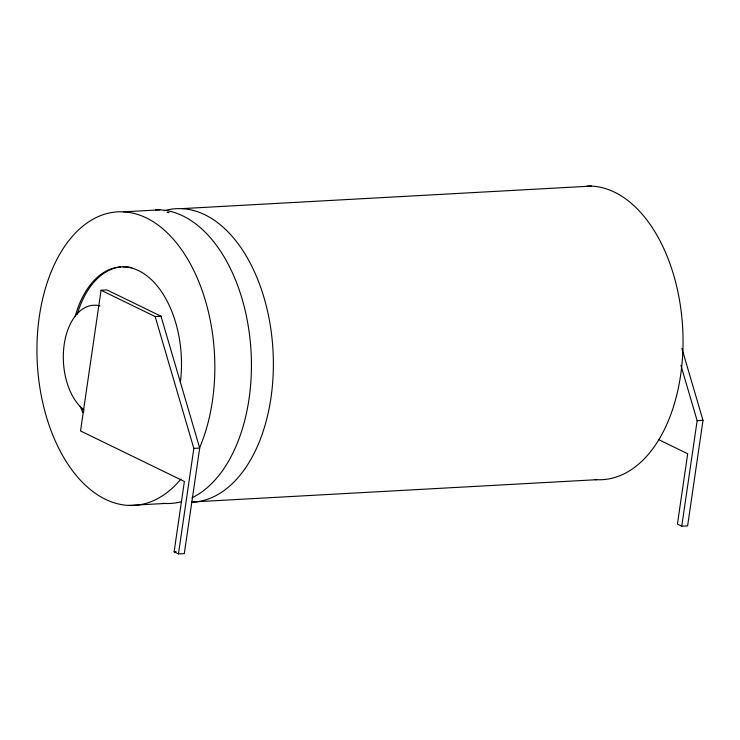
<?xml version="1.0" encoding="UTF-8"?>
<svg xmlns="http://www.w3.org/2000/svg" width="740" height="740" viewBox="0 0 740 740"><rect width="100%" height="100%" fill="white"/><g stroke="black" fill="none" stroke-linecap="round" stroke-linejoin="round"><path stroke-width="1.11" d="M101.056 290.246L80.531 430.957L184.389 481.463L174.122 551.818L178.451 553.918L184.306 553.594L199.698 448.07L161.006 316.23L106.912 289.923L101.056 290.246L155.15 316.554L161.006 316.23M178.451 553.918L193.843 448.385L155.15 316.554M681.864 348.346L703 420.357L687.608 525.881L681.753 526.205L697.145 420.671L680.893 365.282M123.34 211.862L159.914 209.846M181.864 208.634L591.528 186.082M193.843 448.385L199.698 448.07M697.145 420.671L703 420.357M128.483 505.476L165.057 503.459M191.623 501.998L596.671 479.696M174.122 551.818L176.074 551.707M167.157 212.38L169.044 212.556M658.609 439.606L687.691 453.75L677.424 524.105L681.753 526.205M180.976 479.058A147.01 88.717 86.8 0 1 39.664 386.317A147.01 88.717 86.8 0 1 141.248 215.701A147.01 88.717 86.8 0 1 199.633 447.737M181.568 501.683A147.01 88.717 86.8 0 1 162.865 503.311M155.511 209.818A147.01 88.717 86.8 0 1 249.51 334.637A147.01 88.717 86.8 0 1 191.984 497.789M587.125 186.054A147.01 88.717 86.8 0 1 682.965 335.303A147.01 88.717 86.8 0 1 594.47 479.548M164.271 210.715A147.01 88.717 86.8 0 1 272.329 341.39A147.01 88.717 86.8 0 1 191.41 502.284M82.806 412.421A91.88 55.444 86.8 0 1 80.188 406.436M75.119 316.572A91.88 55.444 86.8 0 1 142.876 273.014A91.88 55.444 86.8 0 1 180.375 382.201M83.814 411.375A91.88 55.444 86.8 0 1 82.501 408.397M77.228 314.26A91.88 55.444 86.8 0 1 120.731 266.974M122.96 266.816A91.88 55.444 86.8 0 1 131.924 267.686M83.972 409.932A55.13 33.263 86.8 0 1 64.297 343.813A55.13 33.263 86.8 0 1 100.048 305.907"/></g></svg>
